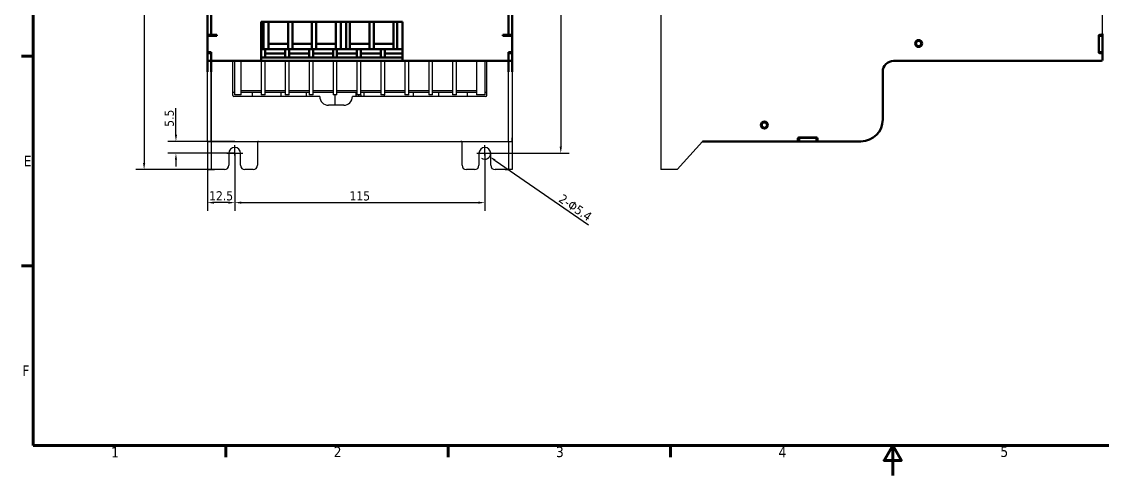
# Model space of a CAD drawing. Header units: millimetres. Extents: x 2121 to 4904, y 892 to 1933.
# Drawn here: x 2134 to 2879, y 1065 to 1378 of the extents above; entities that cross this region are included whole.
import ezdxf

# ---------------------------------------------------------------- set-up
doc = ezdxf.new("R2010")
doc.units = ezdxf.units.MM
doc.header["$LTSCALE"] = 1.8
for name, color, linetype, lineweight in [('경계(ISO)', 7, 'Continuous', 70), ('외형선(ISO)', 7, 'Continuous', 50), ('치수(ISO)', 7, 'Continuous', 25)]:
    doc.layers.add(name, color=color, linetype=linetype, lineweight=lineweight)
doc.styles.add('주 문자 (ISO)', font='')
doc.styles.add('주 텍스트 (ISO)', font='')
doc.styles.get('주 문자 (ISO)').set_extended_font_data('Tahoma')
doc.styles.get('주 텍스트 (ISO)').set_extended_font_data('Tahoma')
doc.dimstyles.new('기본값 (ISO)', dxfattribs={"dimscale": 1.8, "dimtxt": 3.5, "dimasz": 2.5, "dimexe": 3.175, "dimexo": 0, "dimgap": 0.762, "dimtad": 1, "dimrnd": 1e-08, "dimzin": 0, "dimtxsty": '주 텍스트 (ISO)', "dimcen": 0.09, "dimdle": 10, "dimclrd": 256, "dimclre": 256, "dimclrt": 256, "dimazin": 0, "dimtfac": 1.001486, "dimtmove": 0, "dimatfit": 3, "dimfxl": 1, "dimtolj": 1, "dimtzin": 0, "dimlwd": -1, "dimlwe": -1, "dimarcsym": 0})

# ---------------------------------------------------------------- blocks, each defined once
blk = doc.blocks.new('경계 Default Border')
at = {"layer": '경계(ISO)'}
for p, q in [((10, 140), (6.1, 140)), ((10, 70), (6.1, 70)), ((74.25, 10), (74.25, 6.1)), ((148.5, 10), (148.5, 6.1)), ((222.75, 10), (222.75, 6.1))]:
    blk.add_line(p, q, dxfattribs=at)
at = {"layer": '경계(ISO)', "flags": 128}
for points in [[(10, 10), (10, 410), (584, 410), (584, 10), (10, 10)], [(297, 0), (297, 10), (294.11, 5), (299.89, 5), (297, 10)]]:
    blk.add_lwpolyline(points, dxfattribs=at)
at = {"layer": '경계(ISO)', "char_height": 3.5, "attachment_point": 7, "style": '주 텍스트 (ISO)'}
for s, insert in [('E', (6.78, 103.25)), ('F', (6.36, 33.25)), ('1', (35.98, 6.02)), ('2', (110.29, 6.1)), ('3', (184.51, 6.03)), ('4', (258.85, 6.03)), ('5', (332.9, 6.1))]:
    blk.add_mtext(s, dxfattribs=dict(at, insert=insert))
blk = doc.blocks.new('*D711')
at = {"layer": 'Defpoints', "color": 0}
for p in [(2266.81, 1703.53), (2218.26, 1276.03), (2266.81, 1276.03)]:
    blk.add_point(p, dxfattribs=at)
at = {"layer": '치수(ISO)', "color": 7}
for p, q in [((2266.81, 1703.53), (2212.54, 1703.53)), ((2218.26, 1699.03), (2218.26, 1280.53)), ((2266.81, 1276.03), (2212.54, 1276.03))]:
    blk.add_line(p, q, dxfattribs=at)
for points in [[(2219.01, 1699.03), (2217.51, 1699.03), (2218.26, 1703.53)], [(2217.51, 1280.53), (2219.01, 1280.53), (2218.26, 1276.03)]]:
    blk.add_solid(points, dxfattribs=at)
at = {"layer": '치수(ISO)', "color": 7, "insert": (2210.3, 1483.14), "char_height": 6.3, "attachment_point": 1, "rotation": 90, "style": '주 문자 (ISO)'}
blk.add_mtext('\\A1;285', dxfattribs=at)
blk = doc.blocks.new('*D717')
at = {"layer": 'Defpoints', "color": 0}
for p in [(2280.76, 1287.28), (2453.26, 1287.28), (2453.26, 1253.24)]:
    blk.add_point(p, dxfattribs=at)
at = {"layer": '치수(ISO)', "color": 7}
for p, q in [((2280.76, 1287.28), (2280.76, 1247.53)), ((2453.26, 1287.28), (2453.26, 1247.53)), ((2285.26, 1253.24), (2448.76, 1253.24))]:
    blk.add_line(p, q, dxfattribs=at)
for points in [[(2285.26, 1253.99), (2285.26, 1252.49), (2280.76, 1253.24)], [(2448.76, 1252.49), (2448.76, 1253.99), (2453.26, 1253.24)]]:
    blk.add_solid(points, dxfattribs=at)
at = {"layer": '치수(ISO)', "color": 7, "insert": (2367.01, 1257.84), "char_height": 6.3, "attachment_point": 5, "style": '주 문자 (ISO)'}
blk.add_mtext('\\A1;115', dxfattribs=at)
blk = doc.blocks.new('*D718')
at = {"layer": 'Defpoints', "color": 0}
for p in [(2262.01, 1287.28), (2280.76, 1287.28), (2262.01, 1253.24)]:
    blk.add_point(p, dxfattribs=at)
at = {"layer": '치수(ISO)', "color": 7}
for p, q in [((2262.01, 1287.28), (2262.01, 1247.52)), ((2280.76, 1287.28), (2280.76, 1247.52)), ((2276.26, 1253.24), (2266.51, 1253.24))]:
    blk.add_line(p, q, dxfattribs=at)
for points in [[(2266.51, 1253.99), (2266.51, 1252.49), (2262.01, 1253.24)], [(2276.26, 1252.49), (2276.26, 1253.99), (2280.76, 1253.24)]]:
    blk.add_solid(points, dxfattribs=at)
at = {"layer": '치수(ISO)', "color": 7, "insert": (2271.38, 1257.89), "char_height": 6.3, "attachment_point": 5, "style": '주 문자 (ISO)'}
blk.add_mtext('\\A1;12.5', dxfattribs=at)
blk = doc.blocks.new('*D719')
at = {"layer": 'Defpoints', "color": 0}
for p in [(2240.22, 1295.53), (2280.76, 1295.53), (2280.76, 1287.28)]:
    blk.add_point(p, dxfattribs=at)
at = {"layer": '치수(ISO)', "color": 7}
for p, q in [((2240.22, 1300.03), (2240.22, 1318.38)), ((2280.76, 1295.53), (2234.51, 1295.53)), ((2280.76, 1287.28), (2234.51, 1287.28)), ((2240.22, 1282.78), (2240.22, 1278.28))]:
    blk.add_line(p, q, dxfattribs=at)
for points in [[(2239.47, 1300.03), (2240.97, 1300.03), (2240.22, 1295.53)], [(2240.97, 1282.78), (2239.47, 1282.78), (2240.22, 1287.28)]]:
    blk.add_solid(points, dxfattribs=at)
at = {"layer": '치수(ISO)', "color": 7, "insert": (2235.64, 1311.46), "char_height": 6.3, "attachment_point": 5, "rotation": 90, "style": '주 문자 (ISO)'}
blk.add_mtext('\\A1;5.5', dxfattribs=at)
blk = doc.blocks.new('*D720')
at = {"layer": 'Defpoints', "color": 0}
for p in [(2453.26, 1692.28), (2453.26, 1287.28), (2505.62, 1287.28)]:
    blk.add_point(p, dxfattribs=at)
at = {"layer": '치수(ISO)', "color": 7}
for p, q in [((2453.26, 1692.28), (2511.33, 1692.28)), ((2505.62, 1687.78), (2505.62, 1291.78)), ((2453.26, 1287.28), (2511.33, 1287.28))]:
    blk.add_line(p, q, dxfattribs=at)
for points in [[(2506.37, 1687.78), (2504.87, 1687.78), (2505.62, 1692.28)], [(2504.87, 1291.78), (2506.37, 1291.78), (2505.62, 1287.28)]]:
    blk.add_solid(points, dxfattribs=at)
at = {"layer": '치수(ISO)', "color": 7, "insert": (2500.97, 1489.78), "char_height": 6.3, "attachment_point": 5, "rotation": 90, "style": '주 텍스트 (ISO)'}
blk.add_mtext('\\A1;270', dxfattribs=at)
blk = doc.blocks.new('*D722')
at = {"layer": 'Defpoints', "color": 0}
for p in [(2449.93, 1289.59), (2456.59, 1284.98)]:
    blk.add_point(p, dxfattribs=at)
at = {"layer": '치수(ISO)', "color": 7}
for p, q in [((2453.1, 1287.28), (2453.42, 1287.28)), ((2453.26, 1287.12), (2453.26, 1287.44)), ((2460.29, 1282.42), (2524.76, 1237.86))]:
    blk.add_line(p, q, dxfattribs=at)
blk.add_arc((2453.26, 1287.28), 4.05, 235.59867, 0, dxfattribs=at)
blk.add_solid([(2460.72, 1283.04), (2459.87, 1281.8), (2456.59, 1284.98)], dxfattribs=at)
at = {"layer": '치수(ISO)', "color": 7, "insert": (2515.67, 1249.8), "char_height": 6.3, "attachment_point": 5, "rotation": 325.34755, "style": '주 문자 (ISO)'}
blk.add_mtext('\\A1;2-Φ5.4', dxfattribs=at)

msp = doc.modelspace()

# ---------------------------------------------------------------- linework, layer by layer
at = {"layer": '외형선(ISO)', "color": 7}
for p, q in [((2262.009, 1369.783), (2262.009, 1667.533)), ((2264.409, 1369.783), (2264.409, 1667.533)), ((2469.609, 1667.533), (2469.609, 1369.783)), ((2472.009, 1667.533), (2472.009, 1369.783)), ((2298.909, 1354.183), (2298.909, 1378.033)), ((2298.909, 1378.033), (2396.409, 1378.033)), ((2300.559, 1359.133), (2300.559, 1378.033)), ((2304.009, 1359.133), (2304.009, 1378.033)), ((2317.509, 1378.033), (2317.509, 1359.133)), ((2320.509, 1359.133), (2320.509, 1378.033)), ((2334.009, 1378.033), (2334.009, 1359.133)), ((2337.009, 1359.133), (2337.009, 1378.033)), ((2350.509, 1359.133), (2350.509, 1378.033)), ((2353.959, 1378.033), (2353.959, 1359.133)), ((2357.634, 1359.133), (2357.634, 1378.033)), ((2360.259, 1359.133), (2360.259, 1378.033)), ((2373.759, 1378.033), (2373.759, 1359.133)), ((2376.759, 1359.133), (2376.759, 1378.033)), ((2390.259, 1378.033), (2390.259, 1359.133)), ((2392.884, 1378.033), (2392.884, 1359.133)), ((2396.409, 1378.033), (2396.409, 1354.183)), ((2262.009, 1369.783), (2262.009, 1369.033)), ((2262.009, 1368.283), (2262.009, 1369.033)), ((2262.009, 1369.033), (2264.409, 1369.033)), ((2262.009, 1368.283), (2262.009, 1357.033)), ((2268.309, 1368.283), (2262.009, 1368.283)), ((2264.409, 1369.783), (2264.409, 1369.033)), ((2264.409, 1369.033), (2267.559, 1369.033)), ((2264.409, 1368.283), (2264.409, 1369.033)), ((2264.411, 1368.283), (2264.411, 1369.033)), ((2266.811, 1369.033), (2266.811, 1368.283)), ((2267.559, 1369.033), (2268.309, 1369.033)), ((2268.309, 1369.033), (2268.309, 1368.283)), ((2465.709, 1368.283), (2465.709, 1369.033)), ((2465.709, 1369.033), (2466.459, 1369.033)), ((2472.009, 1368.283), (2465.709, 1368.283)), ((2469.609, 1369.033), (2466.459, 1369.033)), ((2467.208, 1368.283), (2467.208, 1369.033)), ((2469.608, 1369.033), (2469.608, 1368.283)), ((2469.609, 1369.033), (2469.609, 1369.783)), ((2469.609, 1369.033), (2469.609, 1368.283)), ((2472.009, 1369.033), (2469.609, 1369.033)), ((2472.009, 1369.033), (2472.009, 1369.783)), ((2472.009, 1369.033), (2472.009, 1368.283)), ((2472.009, 1368.283), (2472.009, 1357.033)), ((2876.629, 1357.033), (2876.629, 1368.283)), ((2876.779, 1368.283), (2876.779, 1368.733)), ((2876.779, 1357.033), (2876.779, 1368.283)), ((2876.779, 1368.283), (2879.179, 1368.283)), ((2877.379, 1369.033), (2878.429, 1369.033)), ((2878.429, 1369.033), (2879.179, 1369.033)), ((2879.179, 1369.783), (2879.179, 1369.033)), ((2879.179, 1369.033), (2879.179, 1368.283)), ((2879.179, 1368.283), (2879.179, 1357.033)), ((2264.409, 1357.033), (2262.009, 1357.033)), ((2262.009, 1356.283), (2262.009, 1357.033)), ((2264.409, 1354.183), (2264.409, 1357.033)), ((2300.559, 1359.133), (2298.909, 1359.133)), ((2299.059, 1359.133), (2299.059, 1353.433)), ((2304.009, 1359.133), (2300.559, 1359.133)), ((2301.759, 1353.433), (2301.759, 1359.133)), ((2304.009, 1362.883), (2317.509, 1362.883)), ((2317.509, 1359.133), (2304.009, 1359.133)), ((2315.559, 1359.133), (2315.559, 1353.433)), ((2320.509, 1359.133), (2317.509, 1359.133)), ((2318.259, 1353.433), (2318.259, 1359.133)), ((2320.509, 1362.883), (2334.009, 1362.883)), ((2334.009, 1359.133), (2320.509, 1359.133)), ((2332.059, 1359.133), (2332.059, 1353.433)), ((2337.009, 1359.133), (2334.009, 1359.133)), ((2334.759, 1353.433), (2334.759, 1359.133)), ((2337.009, 1362.883), (2350.509, 1362.883)), ((2350.509, 1359.133), (2337.009, 1359.133)), ((2348.559, 1359.133), (2348.559, 1353.433)), ((2353.959, 1359.133), (2350.509, 1359.133)), ((2351.259, 1353.433), (2351.259, 1359.133)), ((2357.634, 1359.133), (2353.959, 1359.133)), ((2360.259, 1359.133), (2357.634, 1359.133)), ((2360.259, 1362.883), (2373.759, 1362.883)), ((2373.759, 1359.133), (2360.259, 1359.133)), ((2365.059, 1359.133), (2365.059, 1353.433)), ((2367.759, 1353.433), (2367.759, 1359.133)), ((2376.759, 1359.133), (2373.759, 1359.133)), ((2376.759, 1362.883), (2390.259, 1362.883)), ((2390.259, 1359.133), (2376.759, 1359.133)), ((2381.559, 1359.133), (2381.559, 1353.433)), ((2384.259, 1353.433), (2384.259, 1359.133)), ((2392.884, 1359.133), (2390.259, 1359.133)), ((2396.409, 1359.133), (2392.884, 1359.133)), ((2469.609, 1357.033), (2469.609, 1354.183)), ((2469.609, 1357.033), (2472.009, 1357.033)), ((2472.009, 1357.033), (2472.009, 1356.283)), ((2876.779, 1356.583), (2876.779, 1357.033)), ((2879.179, 1357.033), (2876.779, 1357.033)), ((2879.179, 1355.533), (2879.179, 1357.033)), ((2262.009, 1356.283), (2262.009, 1355.533)), ((2262.009, 1356.283), (2264.409, 1356.283)), ((2262.009, 1351.783), (2262.009, 1355.533)), ((2262.009, 1351.783), (2262.009, 1351.033)), ((2262.009, 1351.033), (2262.009, 1343.533)), ((2262.009, 1351.033), (2264.409, 1351.033)), ((2264.409, 1351.783), (2264.409, 1355.533)), ((2264.409, 1351.783), (2264.409, 1351.033)), ((2298.909, 1351.033), (2264.409, 1351.033)), ((2264.409, 1343.533), (2264.409, 1351.033)), ((2299.059, 1356.133), (2298.909, 1356.133)), ((2298.909, 1354.183), (2298.909, 1351.033)), ((2298.909, 1353.433), (2396.409, 1353.433)), ((2396.409, 1351.033), (2298.909, 1351.033)), ((2315.559, 1356.133), (2301.759, 1356.133)), ((2332.059, 1356.133), (2318.259, 1356.133)), ((2348.559, 1356.133), (2334.759, 1356.133)), ((2365.059, 1356.133), (2351.259, 1356.133)), ((2381.559, 1356.133), (2367.759, 1356.133)), ((2396.409, 1356.133), (2384.259, 1356.133)), ((2396.409, 1351.033), (2396.409, 1354.183)), ((2469.609, 1351.033), (2396.409, 1351.033)), ((2472.009, 1356.283), (2469.609, 1356.283)), ((2469.609, 1355.533), (2469.609, 1351.783)), ((2469.609, 1351.033), (2469.609, 1351.783)), ((2469.609, 1351.033), (2469.609, 1343.533)), ((2472.009, 1351.033), (2469.609, 1351.033)), ((2472.009, 1355.533), (2472.009, 1356.283)), ((2472.009, 1355.533), (2472.009, 1351.783)), ((2472.009, 1351.033), (2472.009, 1351.783)), ((2472.009, 1343.533), (2472.009, 1351.033)), ((2735.179, 1351.033), (2878.429, 1351.033)), ((2878.429, 1356.283), (2877.379, 1356.283)), ((2879.179, 1351.783), (2879.179, 1355.533)), ((2727.679, 1310.533), (2727.679, 1343.533)), ((2669.179, 1296.283), (2669.179, 1297.333)), ((2669.479, 1297.933), (2670.079, 1297.933)), ((2669.929, 1298.083), (2681.929, 1298.083)), ((2670.079, 1297.933), (2670.829, 1297.933)), ((2670.079, 1297.933), (2670.079, 1295.533)), ((2670.829, 1297.933), (2681.329, 1297.933)), ((2681.329, 1297.933), (2682.079, 1297.933)), ((2682.079, 1297.933), (2682.379, 1297.933)), ((2682.079, 1295.533), (2682.079, 1297.933)), ((2682.679, 1297.333), (2682.679, 1296.283)), ((2668.429, 1295.533), (2603.479, 1295.533)), ((2668.429, 1295.533), (2670.079, 1295.533)), ((2670.829, 1295.533), (2670.079, 1295.533)), ((2681.329, 1295.533), (2670.829, 1295.533)), ((2682.079, 1295.533), (2681.329, 1295.533)), ((2682.079, 1295.533), (2683.429, 1295.533)), ((2712.679, 1295.533), (2683.429, 1295.533))]:
    msp.add_line(p, q, dxfattribs=at)
for centre, radius in [((2752.429, 1363.033), 2.4), ((2752.429, 1363.033), 1.844), ((2646.079, 1306.783), 2.4), ((2646.079, 1306.783), 1.844)]:
    msp.add_circle(centre, radius, dxfattribs=at)
for centre, radius, start, end in [((2299.659, 1377.283), 0.75, 90, 180), ((2395.659, 1377.283), 0.75, 0, 90), ((2877.379, 1368.283), 0.75, 90, 180), ((2878.429, 1369.783), 0.75, 270, 0), ((2877.379, 1357.033), 0.75, 180, 270), ((2735.179, 1343.533), 7.5, 90, 180), ((2878.429, 1355.533), 0.75, 0, 90), ((2878.429, 1351.783), 0.75, 270, 0), ((2712.679, 1310.533), 15, 270, 0), ((2669.929, 1297.333), 0.75, 90, 180), ((2681.929, 1297.333), 0.75, 0, 90), ((2668.429, 1296.283), 0.75, 270, 0), ((2683.429, 1296.283), 0.75, 180, 270)]:
    msp.add_arc(centre, radius, start, end, dxfattribs=at)
at = {"layer": '치수(ISO)', "color": 7}
for p, q in [((2574.679, 1703.533), (2574.679, 1276.033)), ((2879.179, 1369.783), (2879.179, 1667.533)), ((2264.424, 1297.933), (2264.424, 1351.033)), ((2279.424, 1327.183), (2279.424, 1351.033)), ((2280.759, 1327.633), (2280.759, 1351.033)), ((2285.259, 1327.633), (2285.259, 1351.033)), ((2299.059, 1351.033), (2299.059, 1327.633)), ((2301.759, 1327.633), (2301.759, 1351.033)), ((2315.559, 1351.033), (2315.559, 1327.633)), ((2318.259, 1327.633), (2318.259, 1351.033)), ((2332.059, 1351.033), (2332.059, 1327.633)), ((2334.759, 1327.633), (2334.759, 1351.033)), ((2348.559, 1351.033), (2348.559, 1327.633)), ((2351.259, 1327.633), (2351.259, 1351.033)), ((2365.059, 1351.033), (2365.059, 1327.633)), ((2367.759, 1327.633), (2367.759, 1351.033)), ((2381.559, 1351.033), (2381.559, 1327.633)), ((2384.259, 1327.633), (2384.259, 1351.033)), ((2398.059, 1351.033), (2398.059, 1327.633)), ((2400.759, 1327.633), (2400.759, 1351.033)), ((2414.559, 1351.033), (2414.559, 1327.633)), ((2417.259, 1327.633), (2417.259, 1351.033)), ((2431.059, 1351.033), (2431.059, 1327.633)), ((2433.759, 1327.633), (2433.759, 1351.033)), ((2447.559, 1351.033), (2447.559, 1327.633)), ((2453.259, 1351.033), (2453.259, 1327.633)), ((2454.624, 1327.183), (2454.624, 1351.033)), ((2262.009, 1310.533), (2262.009, 1343.533)), ((2264.409, 1343.533), (2264.409, 1310.533)), ((2469.609, 1310.533), (2469.609, 1343.533)), ((2472.009, 1343.533), (2472.009, 1310.533)), ((2280.759, 1329.133), (2279.424, 1329.133)), ((2285.259, 1327.633), (2280.759, 1327.633)), ((2285.259, 1330.633), (2299.059, 1330.633)), ((2299.059, 1329.133), (2285.259, 1329.133)), ((2292.947, 1326.433), (2292.947, 1329.133)), ((2301.759, 1327.633), (2299.059, 1327.633)), ((2301.759, 1330.633), (2315.559, 1330.633)), ((2315.559, 1329.133), (2301.759, 1329.133)), ((2312.768, 1326.433), (2312.768, 1329.133)), ((2318.259, 1327.633), (2315.559, 1327.633)), ((2318.259, 1330.633), (2332.059, 1330.633)), ((2332.059, 1329.133), (2318.259, 1329.133)), ((2330.08, 1329.133), (2330.08, 1326.433)), ((2334.759, 1327.633), (2332.059, 1327.633)), ((2334.759, 1330.633), (2348.559, 1330.633)), ((2348.559, 1329.133), (2334.759, 1329.133)), ((2351.259, 1327.633), (2348.559, 1327.633)), ((2349.902, 1327.633), (2349.902, 1320.433)), ((2351.259, 1330.633), (2365.059, 1330.633)), ((2365.059, 1329.133), (2351.259, 1329.133)), ((2364.174, 1329.133), (2364.174, 1326.433)), ((2367.759, 1327.633), (2365.059, 1327.633)), ((2366.424, 1326.433), (2366.424, 1327.633)), ((2367.624, 1327.633), (2367.624, 1326.433)), ((2367.759, 1330.633), (2381.559, 1330.633)), ((2381.559, 1329.133), (2367.759, 1329.133)), ((2369.874, 1329.133), (2369.874, 1326.433)), ((2384.259, 1327.633), (2381.559, 1327.633)), ((2384.147, 1326.433), (2384.147, 1327.633)), ((2384.259, 1330.633), (2398.059, 1330.633)), ((2398.059, 1329.133), (2384.259, 1329.133)), ((2400.759, 1327.633), (2398.059, 1327.633)), ((2400.759, 1330.633), (2414.559, 1330.633)), ((2414.559, 1329.133), (2400.759, 1329.133)), ((2403.968, 1326.433), (2403.968, 1329.133)), ((2417.259, 1327.633), (2414.559, 1327.633)), ((2417.259, 1330.633), (2431.059, 1330.633)), ((2431.059, 1329.133), (2417.259, 1329.133)), ((2421.28, 1329.133), (2421.28, 1326.433)), ((2433.759, 1327.633), (2431.059, 1327.633)), ((2433.759, 1330.633), (2447.559, 1330.633)), ((2447.559, 1329.133), (2433.759, 1329.133)), ((2441.102, 1329.133), (2441.102, 1326.433)), ((2453.259, 1327.633), (2447.559, 1327.633)), ((2454.624, 1329.133), (2453.259, 1329.133)), ((2339.424, 1326.433), (2280.174, 1326.433)), ((2355.924, 1320.433), (2345.424, 1320.433)), ((2453.874, 1326.433), (2361.924, 1326.433)), ((2262.009, 1295.533), (2262.009, 1310.533)), ((2264.409, 1310.533), (2264.409, 1295.533)), ((2469.609, 1295.533), (2469.609, 1310.533)), ((2472.009, 1310.533), (2472.009, 1295.533)), ((2264.424, 1297.933), (2264.409, 1297.933)), ((2264.424, 1295.533), (2264.424, 1297.933)), ((2472.009, 1297.933), (2472.024, 1297.933)), ((2472.024, 1295.533), (2472.024, 1297.933)), ((2262.009, 1295.533), (2264.409, 1295.533)), ((2262.009, 1295.533), (2262.009, 1276.033)), ((2264.424, 1295.533), (2264.409, 1295.533)), ((2264.409, 1295.533), (2264.409, 1276.033)), ((2264.424, 1295.533), (2469.609, 1295.533)), ((2280.759, 1285.783), (2280.759, 1292.833)), ((2296.509, 1294.783), (2296.509, 1279.033)), ((2437.509, 1279.033), (2437.509, 1294.783)), ((2453.259, 1285.783), (2453.259, 1292.833)), ((2469.609, 1295.533), (2472.009, 1295.533)), ((2469.609, 1295.533), (2469.609, 1276.033)), ((2472.024, 1295.533), (2472.009, 1295.533)), ((2472.009, 1295.533), (2472.009, 1276.033)), ((2603.479, 1295.533), (2585.932, 1276.033)), ((2275.209, 1287.283), (2286.309, 1287.283)), ((2276.709, 1287.283), (2276.709, 1279.033)), ((2284.809, 1279.033), (2284.809, 1287.283)), ((2447.709, 1287.283), (2458.809, 1287.283)), ((2449.209, 1287.283), (2449.209, 1279.033)), ((2457.309, 1279.033), (2457.309, 1287.283)), ((2262.009, 1276.033), (2264.409, 1276.033)), ((2264.409, 1276.033), (2266.809, 1276.033)), ((2273.709, 1276.033), (2266.809, 1276.033)), ((2293.509, 1276.033), (2287.809, 1276.033)), ((2446.209, 1276.033), (2440.509, 1276.033)), ((2467.209, 1276.033), (2460.309, 1276.033)), ((2467.209, 1276.033), (2469.609, 1276.033)), ((2472.009, 1276.033), (2469.609, 1276.033)), ((2579.479, 1276.033), (2574.679, 1276.033)), ((2585.932, 1276.033), (2579.479, 1276.033))]:
    msp.add_line(p, q, dxfattribs=at)
for centre, radius, start, end in [((2280.174, 1327.183), 0.75, 180, 270), ((2453.874, 1327.183), 0.75, 270, 0), ((2345.424, 1326.433), 6, 180, 270), ((2355.924, 1326.433), 6, 270, 0), ((2280.759, 1287.283), 4.05, 0, 180), ((2297.259, 1294.783), 0.75, 90, 180), ((2436.759, 1294.783), 0.75, 0, 90), ((2453.259, 1287.283), 4.05, 0, 180), ((2273.709, 1279.033), 3, 270, 0), ((2287.809, 1279.033), 3, 180, 270), ((2293.509, 1279.033), 3, 270, 0), ((2440.509, 1279.033), 3, 180, 270), ((2446.209, 1279.033), 3, 270, 0), ((2460.309, 1279.033), 3, 180, 270)]:
    msp.add_arc(centre, radius, start, end, dxfattribs=at)

# ---------------------------------------------------------------- block references
at = {"xscale": 2.0655, "yscale": 2.0655, "zscale": 2.0655}
msp.add_blockref('경계 Default Border', (2121.178, 1065.062), dxfattribs=at)

# ---------------------------------------------------------------- dimensions: what is measured, and where the dimension line sits
at = {"layer": '치수(ISO)', "color": 7}
for base, p1, p2, override, picture, middle in [((2218.256, 1276.033), (2266.809, 1703.533), (2266.809, 1276.033), {"dimlfac": 0.66667, "dimzin": 8, "dimdsep": 46, "dimtxsty": '주 문자 (ISO)', "dimclrd": 7, "dimclre": 7, "dimclrt": 7, "dimtofl": 0, "dimatfit": 1}, '*D711', (2218.256, 1489.783)), ((2505.62, 1287.283), (2453.259, 1692.283), (2453.259, 1287.283), {"dimdec": 2, "dimlfac": 0.66667, "dimzin": 8, "dimdsep": 46, "dimclrd": 7, "dimclre": 7, "dimclrt": 7, "dimtofl": 0, "dimatfit": 1}, '*D720', (2505.62, 1489.783))]:
    dim = msp.add_linear_dim(base=base, p1=p1, p2=p2, angle=90, dimstyle='기본값 (ISO)', override=override, dxfattribs=at)
    dim.commit()
    dim.dimension.update_dxf_attribs({"geometry": picture, "text_midpoint": middle, "dimtype": 160})
dim = msp.add_linear_dim(base=(2240.223, 1295.533), p1=(2280.759, 1287.283), p2=(2280.759, 1295.533), angle=90, dimstyle='기본값 (ISO)', override={"dimlfac": 0.66667, "dimzin": 8, "dimdsep": 46, "dimtxsty": '주 문자 (ISO)', "dimclrd": 7, "dimclre": 7, "dimclrt": 7, "dimtofl": 0, "dimatfit": 1}, dxfattribs=at)
dim.commit()
dim.dimension.update_dxf_attribs({"geometry": '*D719', "text_midpoint": (2235.636, 1311.458)})
dim = msp.add_diameter_dim_2p(p1=(2449.927, 1289.586), p2=(2456.591, 1284.98), text='2-Φ5.4', dimstyle='기본값 (ISO)', override={"dimlfac": 0.66667, "dimzin": 8, "dimdsep": 46, "dimtxsty": '주 문자 (ISO)', "dimclrd": 7, "dimclre": 7, "dimclrt": 7, "dimtofl": 0, "dimatfit": 1}, dxfattribs=at)
dim.commit()
dim.dimension.update_dxf_attribs({"geometry": '*D722', "text_midpoint": (2513.029, 1245.969), "dimtype": 163})
dim = msp.add_linear_dim(base=(2262.009, 1253.24), p1=(2280.759, 1287.283), p2=(2262.009, 1287.283), dimstyle='기본값 (ISO)', override={"dimlfac": 0.66667, "dimzin": 8, "dimdsep": 46, "dimtxsty": '주 문자 (ISO)', "dimclrd": 7, "dimclre": 7, "dimclrt": 7, "dimtofl": 0, "dimatfit": 1}, dxfattribs=at)
dim.commit()
dim.dimension.update_dxf_attribs({"geometry": '*D718', "text_midpoint": (2271.384, 1253.24), "dimtype": 160})
dim = msp.add_linear_dim(base=(2453.259, 1253.243), p1=(2280.759, 1287.283), p2=(2453.259, 1287.283), dimstyle='기본값 (ISO)', override={"dimlfac": 0.66667, "dimzin": 8, "dimdsep": 46, "dimtxsty": '주 문자 (ISO)', "dimclrd": 7, "dimclre": 7, "dimclrt": 7, "dimtofl": 0, "dimatfit": 1}, dxfattribs=at)
dim.commit()
dim.dimension.update_dxf_attribs({"geometry": '*D717', "text_midpoint": (2367.009, 1257.841)})

doc.saveas('drawing.dxf')
